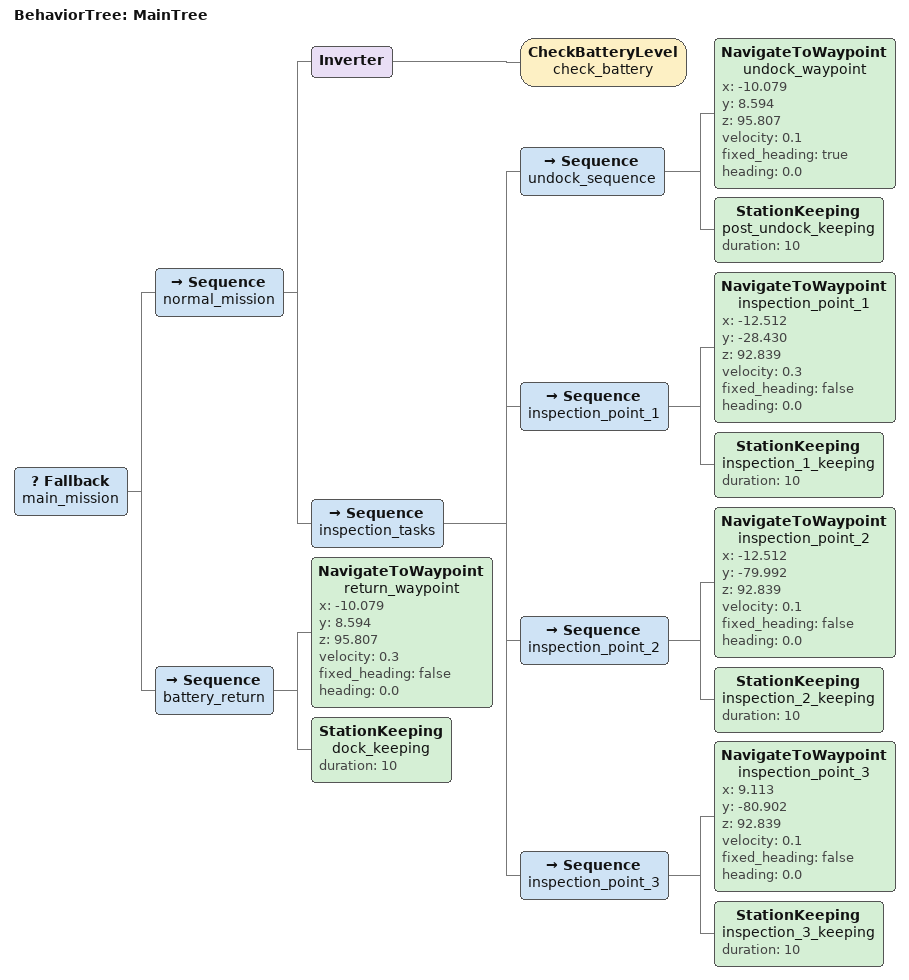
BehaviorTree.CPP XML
<?xml version="1.0"?>
<root main_tree_to_execute="MainTree" BTCPP_format="4">

    <BehaviorTree ID="MainTree">
        <Fallback name="main_mission">
            <!-- Normal mission sequence -->
            <Sequence name="normal_mission">
                <Inverter>
                    <CheckBatteryLevel name="check_battery"/>
                </Inverter>

                <!-- Inspection tasks -->
                <Sequence name="inspection_tasks">
                    <!-- Phase 1: Undocking -->
                    <Sequence name="undock_sequence">
                        <NavigateToWaypoint name="undock_waypoint"
                                          x="-10.079"
                                          y="8.594"
                                          z="95.807"
                                          velocity="0.1"
                                          fixed_heading="true"
                                          heading="0.0"/>
                        <StationKeeping name="post_undock_keeping"
                                      duration="10"/>
                    </Sequence>

                    <!-- Phase 2: Move to first inspection point -->
                    <Sequence name="inspection_point_1">
                        <NavigateToWaypoint name="inspection_point_1"
                                          x="-12.512"
                                          y="-28.430"
                                          z="92.839"
                                          velocity="0.3"
                                          fixed_heading="false"
                                          heading="0.0"/>
                        <StationKeeping name="inspection_1_keeping"
                                      duration="10"/>
                    </Sequence>

                    <!-- Phase 3: Move to second inspection point -->
                    <Sequence name="inspection_point_2">
                        <NavigateToWaypoint name="inspection_point_2"
                                          x="-12.512"
                                          y="-79.992"
                                          z="92.839"
                                          velocity="0.1"
                                          fixed_heading="false"
                                          heading="0.0"/>
                        <StationKeeping name="inspection_2_keeping"
                                      duration="10"/>
                    </Sequence>

                    <!-- Phase 4: Move to third inspection point -->
                    <Sequence name="inspection_point_3">
                        <NavigateToWaypoint name="inspection_point_3"
                                          x="9.113"
                                          y="-80.902"
                                          z="92.839"
                                          velocity="0.1"
                                          fixed_heading="false"
                                          heading="0.0"/>
                        <StationKeeping name="inspection_3_keeping"
                                      duration="10"/>
                    </Sequence>
                </Sequence>
            </Sequence>

            <!-- Return sequence that executes when battery check fails -->
            <Sequence name="battery_return">
                <NavigateToWaypoint name="return_waypoint"
                                  x="-10.079"
                                  y="8.594"
                                  z="95.807"
                                  velocity="0.3"
                                  fixed_heading="false"
                                  heading="0.0"/>
                <StationKeeping name="dock_keeping"
                              duration="10"/>
            </Sequence>
        </Fallback>
    </BehaviorTree>
</root>
